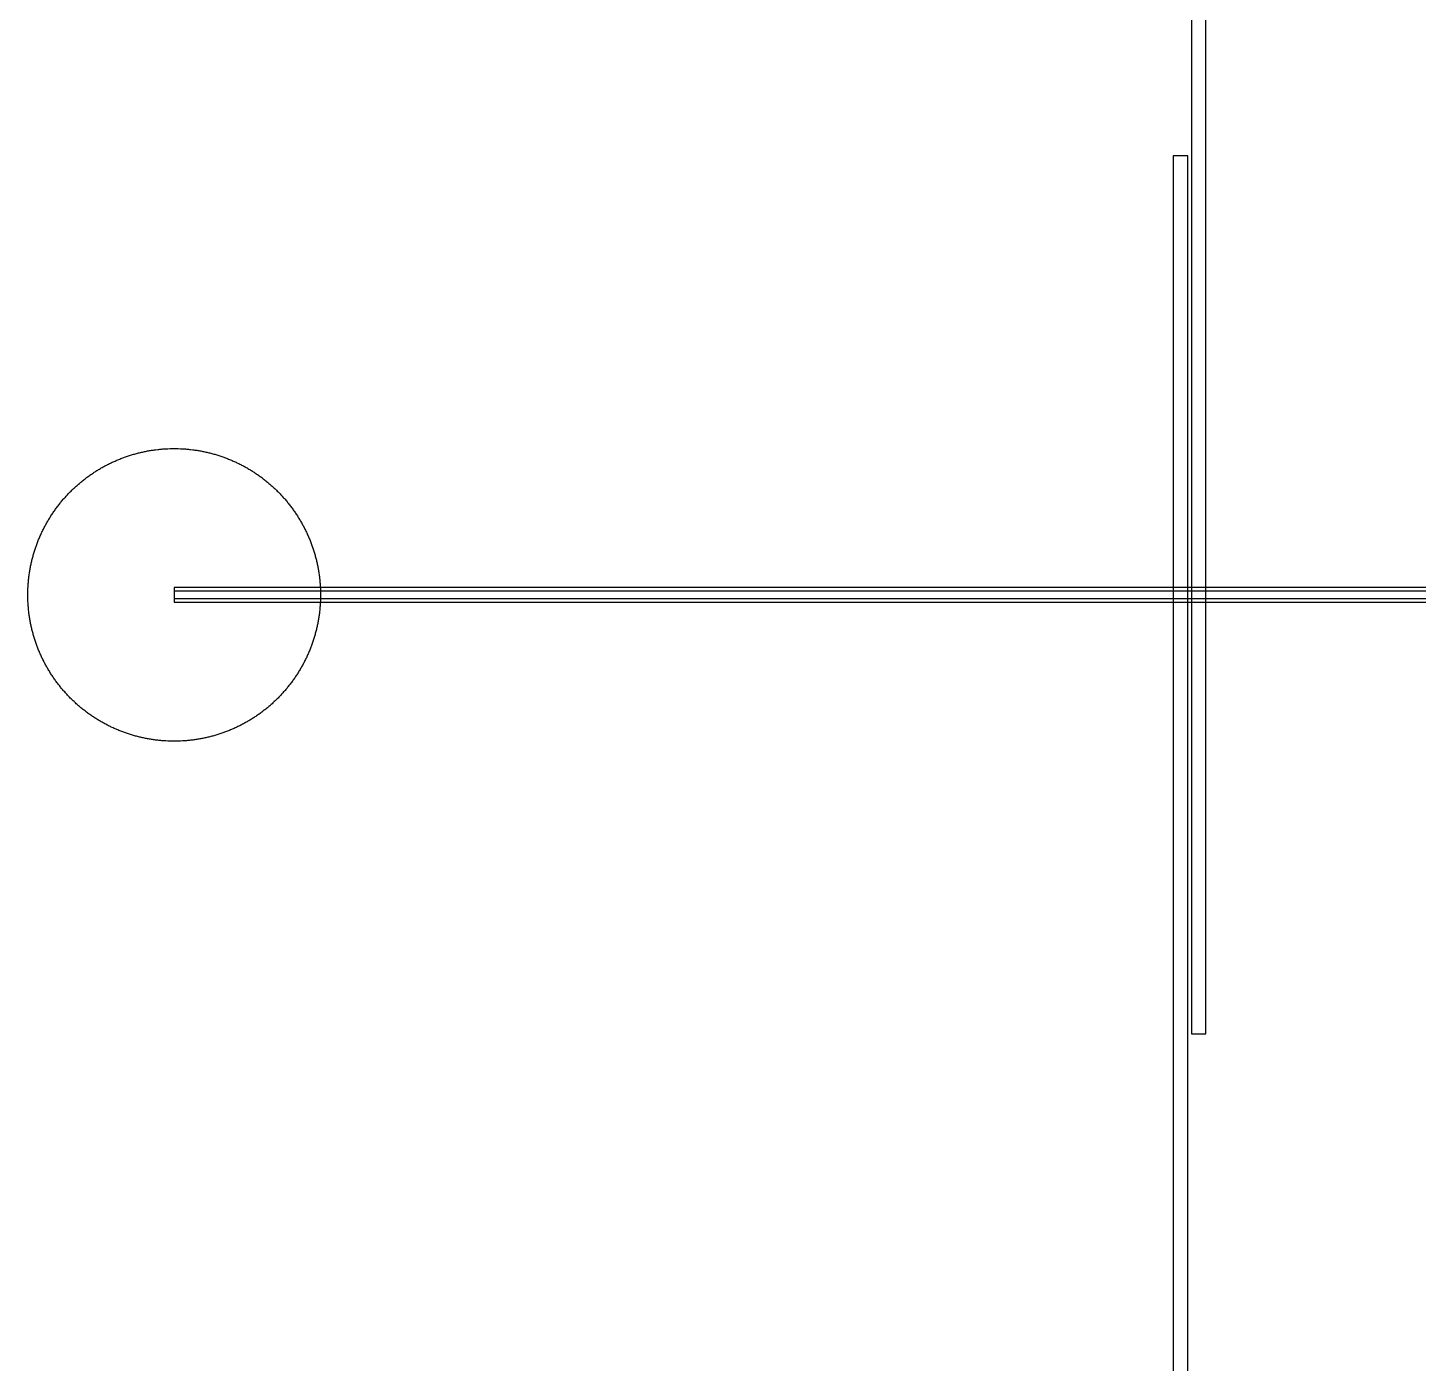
# Model space of a CAD drawing. Extents: x -44500 to 44500, y -47000 to 47000.
# Drawn here: x 3000 to 12500, y -5250 to 3875 of the extents above; entities that cross this region are included whole.
import ezdxf

# ---------------------------------------------------------------- set-up
doc = ezdxf.new("R2010")
doc.units = 0
doc.layers.add('Active', color=80, linetype='CONTINUOUS')
doc.layers.add('Poly', color=20, linetype='CONTINUOUS')

msp = doc.modelspace()

# ---------------------------------------------------------------- linework, layer by layer
at = {"layer": 'Active'}
for points in [[(10950, -3000), (11050, -3000), (11050, 10000), (10950, 10000)], [(10825, -10000), (10925, -10000), (10925, 3000), (10825, 3000)]]:
    msp.add_lwpolyline(points, close=True, dxfattribs=at)
at = {"layer": 'Poly'}
for points in [[(4999.9, -14.1), (4999.6, -28.2), (4999.1, -42.3), (4998.4, -56.35), (4997.95, -63.4), (4997.5, -70.4), (4997, -77.4), (4996.4, -84.45), (4995.8, -91.45), (4995.1, -98.5), (4994.4, -105.5), (4993.65, -112.5), (4991.95, -126.5), (4991.05, -133.45), (4990.05, -140.45), (4989.05, -147.4), (4988, -154.35), (4986.9, -161.3), (4985.7, -168.3), (4984.5, -175.2), (4983.25, -182.15), (4981.95, -189.05), (4980.6, -196), (4979.2, -202.85), (4977.75, -209.75), (4976.25, -216.6), (4974.7, -223.5), (4973.1, -230.35), (4971.45, -237.2), (4969.75, -244.05), (4968, -250.9), (4966.2, -257.7), (4964.35, -264.5), (4962.5, -271.25), (4960.55, -278.05), (4958.55, -284.85), (4956.55, -291.55), (4954.45, -298.3), (4952.35, -305), (4947.95, -318.4), (4945.65, -325.1), (4943.35, -331.75), (4941, -338.35), (4938.6, -345), (4936.15, -351.6), (4933.65, -358.15), (4931.1, -364.75), (4928.5, -371.3), (4925.9, -377.75), (4923.2, -384.3), (4920.45, -390.85), (4917.7, -397.25), (4914.85, -403.75), (4912, -410.15), (4909.1, -416.55), (4906.15, -422.95), (4903.15, -429.3), (4900.1, -435.65), (4897, -442), (4893.85, -448.35), (4890.65, -454.65), (4887.45, -460.9), (4884.2, -467.1), (4880.9, -473.3), (4877.5, -479.55), (4874.15, -485.65), (4870.7, -491.8), (4867.2, -497.95), (4863.65, -504.05), (4860.1, -510.1), (4856.45, -516.2), (4852.85, -522.15), (4849.15, -528.15), (4845.35, -534.2), (4841.6, -540.1), (4837.75, -546.05), (4833.9, -551.9), (4830, -557.75), (4826.05, -563.55), (4822.05, -569.4), (4818, -575.2), (4813.95, -580.9), (4809.85, -586.6), (4805.7, -592.3), (4801.5, -597.95), (4797.25, -603.6), (4793, -609.2), (4788.7, -614.75), (4784.35, -620.3), (4779.95, -625.8), (4775.5, -631.3), (4771.05, -636.75), (4766.55, -642.15), (4762, -647.55), (4757.4, -652.95), (4752.8, -658.2), (4748.15, -663.5), (4743.45, -668.75), (4738.7, -674), (4733.95, -679.2), (4729.2, -684.3), (4724.3, -689.45), (4719.45, -694.5), (4714.55, -699.55), (4709.6, -704.6), (4704.6, -709.6), (4699.55, -714.55), (4694.5, -719.45), (4689.45, -724.3), (4684.3, -729.2), (4679.2, -733.95), (4674, -738.7), (4668.75, -743.45), (4663.5, -748.15), (4658.2, -752.8), (4652.95, -757.4), (4647.55, -762), (4642.15, -766.55), (4636.75, -771.05), (4631.3, -775.5), (4625.8, -779.95), (4620.3, -784.35), (4614.75, -788.7), (4609.2, -793), (4603.6, -797.25), (4597.95, -801.5), (4592.3, -805.7), (4586.6, -809.85), (4580.9, -813.95), (4575.2, -818), (4569.4, -822.05), (4563.55, -826.05), (4557.75, -830), (4551.9, -833.9), (4546.05, -837.75), (4540.1, -841.6), (4534.2, -845.35), (4528.15, -849.15), (4522.15, -852.85), (4516.2, -856.45), (4510.1, -860.1), (4504.05, -863.65), (4497.95, -867.2), (4491.8, -870.7), (4485.65, -874.15), (4479.55, -877.5), (4473.3, -880.9), (4467.1, -884.2), (4460.9, -887.45), (4454.65, -890.65), (4448.35, -893.85), (4442, -897), (4435.65, -900.1), (4429.3, -903.15), (4422.95, -906.15), (4416.55, -909.1), (4410.15, -912), (4403.75, -914.85), (4397.25, -917.7), (4390.85, -920.45), (4384.3, -923.2), (4377.75, -925.9), (4371.3, -928.5), (4364.75, -931.1), (4358.15, -933.65), (4351.6, -936.15), (4345, -938.6), (4338.35, -941), (4331.75, -943.35), (4325.1, -945.65), (4318.4, -947.95), (4305, -952.35), (4298.3, -954.45), (4291.55, -956.55), (4284.85, -958.55), (4278.05, -960.55), (4271.25, -962.5), (4264.5, -964.35), (4257.7, -966.2), (4250.9, -968), (4244.05, -969.75), (4237.2, -971.45), (4230.35, -973.1), (4223.5, -974.7), (4216.6, -976.25), (4209.75, -977.75), (4202.85, -979.2), (4196, -980.6), (4189.05, -981.95), (4182.15, -983.25), (4175.2, -984.5), (4168.3, -985.7), (4161.3, -986.9), (4154.35, -988), (4147.4, -989.05), (4140.45, -990.05), (4133.45, -991.05), (4126.5, -991.95), (4112.5, -993.65), (4105.5, -994.4), (4098.5, -995.1), (4091.45, -995.8), (4084.45, -996.4), (4077.4, -997), (4070.4, -997.5), (4063.4, -997.95), (4056.35, -998.4), (4042.3, -999.1), (4028.2, -999.6), (4014.1, -999.9), (4000, -1000), (3985.9, -999.9), (3971.8, -999.6), (3957.7, -999.1), (3943.65, -998.4), (3936.6, -997.95), (3929.6, -997.5), (3922.6, -997), (3915.55, -996.4), (3908.55, -995.8), (3901.5, -995.1), (3894.5, -994.4), (3887.5, -993.65), (3873.5, -991.95), (3866.55, -991.05), (3859.55, -990.05), (3852.6, -989.05), (3845.65, -988), (3838.7, -986.9), (3831.7, -985.7), (3824.8, -984.5), (3817.85, -983.25), (3810.95, -981.95), (3804, -980.6), (3797.15, -979.2), (3790.25, -977.75), (3783.4, -976.25), (3776.5, -974.7), (3769.65, -973.1), (3762.8, -971.45), (3755.95, -969.75), (3749.1, -968), (3742.3, -966.2), (3735.5, -964.35), (3728.75, -962.5), (3721.95, -960.55), (3715.15, -958.55), (3708.45, -956.55), (3701.7, -954.45), (3695, -952.35), (3681.6, -947.95), (3674.9, -945.65), (3668.25, -943.35), (3661.65, -941), (3655, -938.6), (3648.4, -936.15), (3641.85, -933.65), (3635.25, -931.1), (3628.7, -928.5), (3622.25, -925.9), (3615.7, -923.2), (3609.15, -920.45), (3602.75, -917.7), (3596.25, -914.85), (3589.85, -912), (3583.45, -909.1), (3577.05, -906.15), (3570.7, -903.15), (3564.35, -900.1), (3558, -897), (3551.65, -893.85), (3545.35, -890.65), (3539.1, -887.45), (3532.9, -884.2), (3526.7, -880.9), (3520.45, -877.5), (3514.35, -874.15), (3508.2, -870.7), (3502.05, -867.2), (3495.95, -863.65), (3489.9, -860.1), (3483.8, -856.45), (3477.85, -852.85), (3471.85, -849.15), (3465.8, -845.35), (3459.9, -841.6), (3453.95, -837.75), (3448.1, -833.9), (3442.25, -830), (3436.45, -826.05), (3430.6, -822.05), (3424.8, -818), (3419.1, -813.95), (3413.4, -809.85), (3407.7, -805.7), (3402.05, -801.5), (3396.4, -797.25), (3390.8, -793), (3385.25, -788.7), (3379.7, -784.35), (3374.2, -779.95), (3368.7, -775.5), (3363.25, -771.05), (3357.85, -766.55), (3352.45, -762), (3347.05, -757.4), (3341.8, -752.8), (3336.5, -748.15), (3331.25, -743.45), (3326, -738.7), (3320.8, -733.95), (3315.7, -729.2), (3310.55, -724.3), (3305.5, -719.45), (3300.45, -714.55), (3295.4, -709.6), (3290.4, -704.6), (3285.45, -699.55), (3280.55, -694.5), (3275.7, -689.45), (3270.8, -684.3), (3266.05, -679.2), (3261.3, -674), (3256.55, -668.75), (3251.85, -663.5), (3247.2, -658.2), (3242.6, -652.95), (3238, -647.55), (3233.45, -642.15), (3228.95, -636.75), (3224.5, -631.3), (3220.05, -625.8), (3215.65, -620.3), (3211.3, -614.75), (3207, -609.2), (3202.75, -603.6), (3198.5, -597.95), (3194.3, -592.3), (3190.15, -586.6), (3186.05, -580.9), (3182, -575.2), (3177.95, -569.4), (3173.95, -563.55), (3170, -557.75), (3166.1, -551.9), (3162.25, -546.05), (3158.4, -540.1), (3154.65, -534.2), (3150.85, -528.15), (3147.15, -522.15), (3143.55, -516.2), (3139.9, -510.1), (3136.35, -504.05), (3132.8, -497.95), (3129.3, -491.8), (3125.85, -485.65), (3122.5, -479.55), (3119.1, -473.3), (3115.8, -467.1), (3112.55, -460.9), (3109.35, -454.65), (3106.15, -448.35), (3103, -442), (3099.9, -435.65), (3096.85, -429.3), (3093.85, -422.95), (3090.9, -416.55), (3088, -410.15), (3085.15, -403.75), (3082.3, -397.25), (3079.55, -390.85), (3076.8, -384.3), (3074.1, -377.75), (3071.5, -371.3), (3068.9, -364.75), (3066.35, -358.15), (3063.85, -351.6), (3061.4, -345), (3059, -338.35), (3056.65, -331.75), (3054.35, -325.1), (3052.05, -318.4), (3047.65, -305), (3045.55, -298.3), (3043.45, -291.55), (3041.45, -284.85), (3039.45, -278.05), (3037.5, -271.25), (3035.65, -264.5), (3033.8, -257.7), (3032, -250.9), (3030.25, -244.05), (3028.55, -237.2), (3026.9, -230.35), (3025.3, -223.5), (3023.75, -216.6), (3022.25, -209.75), (3020.8, -202.85), (3019.4, -196), (3018.05, -189.05), (3016.75, -182.15), (3015.5, -175.2), (3014.3, -168.3), (3013.1, -161.3), (3012, -154.35), (3010.95, -147.4), (3009.95, -140.45), (3008.95, -133.45), (3008.05, -126.5), (3006.35, -112.5), (3005.6, -105.5), (3004.9, -98.5), (3004.2, -91.45), (3003.6, -84.45), (3003, -77.4), (3002.5, -70.4), (3002.05, -63.4), (3001.6, -56.35), (3000.9, -42.3), (3000.4, -28.2), (3000.1, -14.1), (3000, 0), (3000.1, 14.1), (3000.4, 28.2), (3000.9, 42.3), (3001.6, 56.35), (3002.05, 63.4), (3002.5, 70.4), (3003, 77.4), (3003.6, 84.45), (3004.2, 91.45), (3004.9, 98.5), (3005.6, 105.5), (3006.35, 112.5), (3008.05, 126.5), (3008.95, 133.45), (3009.95, 140.45), (3010.95, 147.4), (3012, 154.35), (3013.1, 161.3), (3014.3, 168.3), (3015.5, 175.2), (3016.75, 182.15), (3018.05, 189.05), (3019.4, 196), (3020.8, 202.85), (3022.25, 209.75), (3023.75, 216.6), (3025.3, 223.5), (3026.9, 230.35), (3028.55, 237.2), (3030.25, 244.05), (3032, 250.9), (3033.8, 257.7), (3035.65, 264.5), (3037.5, 271.25), (3039.45, 278.05), (3041.45, 284.85), (3043.45, 291.55), (3045.55, 298.3), (3047.65, 305), (3052.05, 318.4), (3054.35, 325.1), (3056.65, 331.75), (3059, 338.35), (3061.4, 345), (3063.85, 351.6), (3066.35, 358.15), (3068.9, 364.75), (3071.5, 371.3), (3074.1, 377.75), (3076.8, 384.3), (3079.55, 390.85), (3082.3, 397.25), (3085.15, 403.75), (3088, 410.15), (3090.9, 416.55), (3093.85, 422.95), (3096.85, 429.3), (3099.9, 435.65), (3103, 442), (3106.15, 448.35), (3109.35, 454.65), (3112.55, 460.9), (3115.8, 467.1), (3119.1, 473.3), (3122.5, 479.55), (3125.85, 485.65), (3129.3, 491.8), (3132.8, 497.95), (3136.35, 504.05), (3139.9, 510.1), (3143.55, 516.2), (3147.15, 522.15), (3150.85, 528.15), (3154.65, 534.2), (3158.4, 540.1), (3162.25, 546.05), (3166.1, 551.9), (3170, 557.75), (3173.95, 563.55), (3177.95, 569.4), (3182, 575.2), (3186.05, 580.9), (3190.15, 586.6), (3194.3, 592.3), (3198.5, 597.95), (3202.75, 603.6), (3207, 609.2), (3211.3, 614.75), (3215.65, 620.3), (3220.05, 625.8), (3224.5, 631.3), (3228.95, 636.75), (3233.45, 642.15), (3238, 647.55), (3242.6, 652.95), (3247.2, 658.2), (3251.85, 663.5), (3256.55, 668.75), (3261.3, 674), (3266.05, 679.2), (3270.8, 684.3), (3275.7, 689.45), (3280.55, 694.5), (3285.45, 699.55), (3290.4, 704.6), (3295.4, 709.6), (3300.45, 714.55), (3305.5, 719.45), (3310.55, 724.3), (3315.7, 729.2), (3320.8, 733.95), (3326, 738.7), (3331.25, 743.45), (3336.5, 748.15), (3341.8, 752.8), (3347.05, 757.4), (3352.45, 762), (3357.85, 766.55), (3363.25, 771.05), (3368.7, 775.5), (3374.2, 779.95), (3379.7, 784.35), (3385.25, 788.7), (3390.8, 793), (3396.4, 797.25), (3402.05, 801.5), (3407.7, 805.7), (3413.4, 809.85), (3419.1, 813.95), (3424.8, 818), (3430.6, 822.05), (3436.45, 826.05), (3442.25, 830), (3448.1, 833.9), (3453.95, 837.75), (3459.9, 841.6), (3465.8, 845.35), (3471.85, 849.15), (3477.85, 852.85), (3483.8, 856.45), (3489.9, 860.1), (3495.95, 863.65), (3502.05, 867.2), (3508.2, 870.7), (3514.35, 874.15), (3520.45, 877.5), (3526.7, 880.9), (3532.9, 884.2), (3539.1, 887.45), (3545.35, 890.65), (3551.65, 893.85), (3558, 897), (3564.35, 900.1), (3570.7, 903.15), (3577.05, 906.15), (3583.45, 909.1), (3589.85, 912), (3596.25, 914.85), (3602.75, 917.7), (3609.15, 920.45), (3615.7, 923.2), (3622.25, 925.9), (3628.7, 928.5), (3635.25, 931.1), (3641.85, 933.65), (3648.4, 936.15), (3655, 938.6), (3661.65, 941), (3668.25, 943.35), (3674.9, 945.65), (3681.6, 947.95), (3695, 952.35), (3701.7, 954.45), (3708.45, 956.55), (3715.15, 958.55), (3721.95, 960.55), (3728.75, 962.5), (3735.5, 964.35), (3742.3, 966.2), (3749.1, 968), (3755.95, 969.75), (3762.8, 971.45), (3769.65, 973.1), (3776.5, 974.7), (3783.4, 976.25), (3790.25, 977.75), (3797.15, 979.2), (3804, 980.6), (3810.95, 981.95), (3817.85, 983.25), (3824.8, 984.5), (3831.7, 985.7), (3838.7, 986.9), (3845.65, 988), (3852.6, 989.05), (3859.55, 990.05), (3866.55, 991.05), (3873.5, 991.95), (3887.5, 993.65), (3894.5, 994.4), (3901.5, 995.1), (3908.55, 995.8), (3915.55, 996.4), (3922.6, 997), (3929.6, 997.5), (3936.6, 997.95), (3943.65, 998.4), (3957.7, 999.1), (3971.8, 999.6), (3985.9, 999.9), (4000, 1000), (4014.1, 999.9), (4028.2, 999.6), (4042.3, 999.1), (4056.35, 998.4), (4063.4, 997.95), (4070.4, 997.5), (4077.4, 997), (4084.45, 996.4), (4091.45, 995.8), (4098.5, 995.1), (4105.5, 994.4), (4112.5, 993.65), (4126.5, 991.95), (4133.45, 991.05), (4140.45, 990.05), (4147.4, 989.05), (4154.35, 988), (4161.3, 986.9), (4168.3, 985.7), (4175.2, 984.5), (4182.15, 983.25), (4189.05, 981.95), (4196, 980.6), (4202.85, 979.2), (4209.75, 977.75), (4216.6, 976.25), (4223.5, 974.7), (4230.35, 973.1), (4237.2, 971.45), (4244.05, 969.75), (4250.9, 968), (4257.7, 966.2), (4264.5, 964.35), (4271.25, 962.5), (4278.05, 960.55), (4284.85, 958.55), (4291.55, 956.55), (4298.3, 954.45), (4305, 952.35), (4318.4, 947.95), (4325.1, 945.65), (4331.75, 943.35), (4338.35, 941), (4345, 938.6), (4351.6, 936.15), (4358.15, 933.65), (4364.75, 931.1), (4371.3, 928.5), (4377.75, 925.9), (4384.3, 923.2), (4390.85, 920.45), (4397.25, 917.7), (4403.75, 914.85), (4410.15, 912), (4416.55, 909.1), (4422.95, 906.15), (4429.3, 903.15), (4435.65, 900.1), (4442, 897), (4448.35, 893.85), (4454.65, 890.65), (4460.9, 887.45), (4467.1, 884.2), (4473.3, 880.9), (4479.55, 877.5), (4485.65, 874.15), (4491.8, 870.7), (4497.95, 867.2), (4504.05, 863.65), (4510.1, 860.1), (4516.2, 856.45), (4522.15, 852.85), (4528.15, 849.15), (4534.2, 845.35), (4540.1, 841.6), (4546.05, 837.75), (4551.9, 833.9), (4557.75, 830), (4563.55, 826.05), (4569.4, 822.05), (4575.2, 818), (4580.9, 813.95), (4586.6, 809.85), (4592.3, 805.7), (4597.95, 801.5), (4603.6, 797.25), (4609.2, 793), (4614.75, 788.7), (4620.3, 784.35), (4625.8, 779.95), (4631.3, 775.5), (4636.75, 771.05), (4642.15, 766.55), (4647.55, 762), (4652.95, 757.4), (4658.2, 752.8), (4663.5, 748.15), (4668.75, 743.45), (4674, 738.7), (4679.2, 733.95), (4684.3, 729.2), (4689.45, 724.3), (4694.5, 719.45), (4699.55, 714.55), (4704.6, 709.6), (4709.6, 704.6), (4714.55, 699.55), (4719.45, 694.5), (4724.3, 689.45), (4729.2, 684.3), (4733.95, 679.2), (4738.7, 674), (4743.45, 668.75), (4748.15, 663.5), (4752.8, 658.2), (4757.4, 652.95), (4762, 647.55), (4766.55, 642.15), (4771.05, 636.75), (4775.5, 631.3), (4779.95, 625.8), (4784.35, 620.3), (4788.7, 614.75), (4793, 609.2), (4797.25, 603.6), (4801.5, 597.95), (4805.7, 592.3), (4809.85, 586.6), (4813.95, 580.9), (4818, 575.2), (4822.05, 569.4), (4826.05, 563.55), (4830, 557.75), (4833.9, 551.9), (4837.75, 546.05), (4841.6, 540.1), (4845.35, 534.2), (4849.15, 528.15), (4852.85, 522.15), (4856.45, 516.2), (4860.1, 510.1), (4863.65, 504.05), (4867.2, 497.95), (4870.7, 491.8), (4874.15, 485.65), (4877.5, 479.55), (4880.9, 473.3), (4884.2, 467.1), (4887.45, 460.9), (4890.65, 454.65), (4893.85, 448.35), (4897, 442), (4900.1, 435.65), (4903.15, 429.3), (4906.15, 422.95), (4909.1, 416.55), (4912, 410.15), (4914.85, 403.75), (4917.7, 397.25), (4920.45, 390.85), (4923.2, 384.3), (4925.9, 377.75), (4928.5, 371.3), (4931.1, 364.75), (4933.65, 358.15), (4936.15, 351.6), (4938.6, 345), (4941, 338.35), (4943.35, 331.75), (4945.65, 325.1), (4947.95, 318.4), (4952.35, 305), (4954.45, 298.3), (4956.55, 291.55), (4958.55, 284.85), (4960.55, 278.05), (4962.5, 271.25), (4964.35, 264.5), (4966.2, 257.7), (4968, 250.9), (4969.75, 244.05), (4971.45, 237.2), (4973.1, 230.35), (4974.7, 223.5), (4976.25, 216.6), (4977.75, 209.75), (4979.2, 202.85), (4980.6, 196), (4981.95, 189.05), (4983.25, 182.15), (4984.5, 175.2), (4985.7, 168.3), (4986.9, 161.3), (4988, 154.35), (4989.05, 147.4), (4990.05, 140.45), (4991.05, 133.45), (4991.95, 126.5), (4993.65, 112.5), (4994.4, 105.5), (4995.1, 98.5), (4995.8, 91.45), (4996.4, 84.45), (4997, 77.4), (4997.5, 70.4), (4997.95, 63.4), (4998.4, 56.35), (4999.1, 42.3), (4999.6, 28.2), (4999.9, 14.1), (5000, 0)], [(4000, -50), (13995, -50), (13995, 50), (4000, 50)], [(4000, -25), (20000, -25), (20000, 25), (4000, 25)]]:
    msp.add_lwpolyline(points, close=True, dxfattribs=at)

doc.saveas('drawing.dxf')
